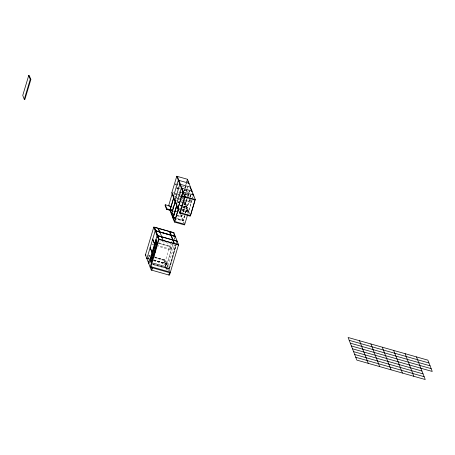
<?xml version="1.0" encoding="UTF-8"?>
<svg xmlns="http://www.w3.org/2000/svg" width="455" height="455" viewBox="0 0 455 455"><rect width="100%" height="100%" fill="white"/><g stroke="black" fill="none" stroke-linecap="round" stroke-linejoin="round"><path stroke-width="0.34" stroke-dasharray="2.27 1.71" d="M148.91 260.533L149.257 259.373M177.359 185.805L178.167 183.109M180.402 197.914L179.679 196.054L179.862 195.457L180.339 196.696M180.197 194.325L181.005 191.635M182.529 195.559L183.132 193.54M183.814 191.31L184.622 188.615M184.827 187.943L185.634 185.248M185.833 184.576L186.442 182.557M186.641 181.881L187.25 179.862M183.854 191.413L184.662 188.717M184.867 188.046L185.674 185.35M185.873 184.679L186.482 182.654M186.681 181.983L187.085 180.635M164.192 262.939L164.892 260.613L154.677 257.712M167.491 270.065L164.755 263.007L171.444 240.706M185.316 195.189L187.739 187.107M185.395 195.394L186.163 192.596M186.408 192.027L187.176 189.229M187.375 188.558L188.182 185.862M166.285 264.207L165.586 266.533L153.329 263.053M166.888 264.378L172.837 244.307M174.282 239.734L175.084 237.061M172.917 244.511L167.104 263.883L154.33 260.163M174.521 239.165L175.124 237.163M181.653 216.387L182.057 215.05M182.859 212.377L185.265 204.352L183.922 203.971M187.443 197.095L185.623 203.157L184.286 202.776M187.642 196.423L189.866 189.013M182.097 215.152L181.517 217.086L177.495 215.943M182.899 212.479L187.483 197.197M187.682 196.526L188.694 193.159M188.899 192.482L189.303 191.134M182.136 215.255L181.733 216.591L176.369 215.067M183.137 211.911L185.344 204.557L184.002 204.176M187.119 198.647L185.703 203.362L184.36 202.981M187.926 195.951L188.734 193.256M188.939 192.584L189.343 191.237M153.278 263.485L169.675 268.143L168.373 264.782L174.305 245L159.955 240.923M184.576 215.63L183.177 220.311L176.472 218.406M185.384 212.957L186.783 208.276L183.433 207.326M189.365 199.671L187.142 207.082L183.12 205.939M190.173 196.981L191.39 192.937M184.616 215.733L183.035 221.011L176.33 219.105M185.418 213.059L189.405 199.773M190.213 197.083L190.821 195.058M176.318 243.8L168.902 268.518L152.812 263.945M184.656 215.835L183.251 220.516L176.551 218.61M185.458 213.162L186.863 208.481L182.842 207.338M189.445 199.876L187.221 207.287L183.2 206.143M190.457 196.509L190.861 195.161M176.352 243.897L168.76 269.218L152.67 264.645M176.557 243.232L177.154 241.23M175.994 245.336L168.981 268.717L152.22 263.957M176.193 244.671L176.796 242.663M169.675 268.143L175.607 248.367L174.305 245M187.943 213.645L192.3 198.886M192.505 198.209L192.909 196.867M191.976 200.433L188.745 211.211L182.711 209.499M192.783 197.743L193.392 195.724M175.948 183.814L178.633 184.576M177.109 184.793L175.101 184.218L175.829 186.106M181.801 186.123L185.157 187.079L185.64 188.336M176.745 187.397L180.095 188.353M178.161 187.983L180.174 188.558M176.563 188L178.576 188.569M183.934 190.093L186.618 190.855L185.885 188.967M176.642 188.199L178.65 188.774M184.013 190.298L186.698 191.06L187.176 192.3M179.606 191.709L181.613 192.277M179.679 191.908L181.693 192.482M178.752 192.112L181.437 192.874M185.458 194.018L188.137 194.78M185.538 194.222L188.216 194.985L188.939 196.844M172.587 192.596L174.595 193.17M175.266 193.358L177.279 193.927M177.95 194.12L180.629 194.882M175.05 193.853L177.058 194.427M177.729 194.615L183.803 196.395M182.54 196.219L183.883 196.6M174.868 194.456L183.627 196.992M179.679 196.054L181.693 196.623M182.364 196.816L183.701 197.197M174.72 196.566L177.399 197.328M182.091 198.659L183.433 199.04M174.76 196.668L177.439 197.43M176.591 197.834L178.599 198.408M179.27 198.596L182.643 199.557M185.321 200.319L191.356 202.031L190.395 199.552M176.409 198.437L182.461 200.155M185.145 200.917L191.18 202.629L189.735 198.909M177.791 198.92L182.483 200.251M180.931 201.821L183.615 202.583M176.278 200.592L180.299 201.736M180.971 201.923L183.655 202.685M184.32 202.879L185.663 203.26M178.332 201.264L180.339 201.838M184.144 203.476L185.486 203.857M177.894 202.259L179.901 202.828M177.933 202.361L179.941 202.93M183.962 204.073L185.304 204.454M177.973 202.464L181.323 203.413M180.442 205.177L182.449 205.751M180.481 205.279L182.489 205.853M183.16 206.041L187.181 207.184M180.521 205.381L182.529 205.95M179.628 205.688L182.313 206.451M182.984 206.638L187.005 207.781M182.802 207.235L186.823 208.379M179.281 208.339L181.96 209.101M182.631 209.294L188.666 211.006M182.671 209.397L188.706 211.109M179.139 209.044L181.153 209.613M181.824 209.806L188.524 211.706M171.751 207.275L173.759 207.844M182.273 210.489L188.307 212.206M178.292 209.448L179.628 209.829M182.313 210.591L188.347 212.309L184.542 202.492M174.771 210.938L176.785 211.507M174.811 211.04L176.824 211.609M173.292 211.256L176.642 212.206M176.295 214.862L181.693 216.489M176.512 218.508L183.217 220.413M159.239 242.845L169.96 245.893L171.313 249.386L157.908 245.581M159.057 243.442L169.783 246.491L171.137 249.983L158.403 246.365M157.845 243.323L175.607 248.367M152.544 244.056L153.887 244.437M151.697 244.46L153.039 244.841M148.876 255.323L150.218 255.704M154.91 257.035L165.637 260.084L170.119 271.663M148.916 255.426L150.258 255.807M154.95 257.138L165.671 260.186M148.506 255.864L150.036 256.301M154.637 257.61L165.455 260.681L169.925 272.226M148.546 255.966L149.905 256.353M147.807 258.195L149.172 258.582M153.938 259.936L164.755 263.007M147.591 258.156L149.212 258.685M153.978 260.038L167.025 263.678M149.007 258.741L147.625 258.258L148.563 260.675M153.341 260.51L168.373 264.782M153.386 260.635L166.325 264.31L165.626 266.636L152.687 262.962M152.18 263.854L168.942 268.615M185.333 186.476L186.067 188.364M186.874 190.457L187.596 192.323M188.398 194.387L189.354 196.867M182.603 195.349L183.484 197.629M184.394 199.99L190.44 215.602M182.643 196.52L183.081 197.658M184.724 201.895L189.519 214.277M182.461 197.117L183.126 198.824M175.277 183.621L175.767 184.884M176.819 187.602L177.541 189.462M180.936 214.527L184.736 224.338M180.504 214.47L183.797 222.973M169.323 272.056L164.852 260.51L164.153 262.836L166.888 269.895M148.324 256.956L149.069 258.878M147.966 257.428L148.961 259.993"/><path stroke-width="0.68" d="M28.733 75.467L22.75 95.413L24.263 99.315L24.866 99.486L30.849 79.54L29.336 75.638L28.733 75.467L30.246 79.369L24.263 99.315M170.176 272.869L150.736 267.347L159.091 239.256L178.531 244.779L169.476 275.195L151.242 270.02L145.435 254.931L153.784 227.108L154.387 227.284L159.096 239.449L158.494 239.279L153.784 227.108M154.273 227.87L154.45 227.273L173.89 232.795L173.713 233.392M146.863 258.611L147.465 258.781L146.868 258.639L155.206 230.787L175.323 236.492L175.147 237.089M155.627 231.368L155.803 230.77L175.243 236.287L175.067 236.89L173.935 233.972M155.707 231.572L155.883 230.969M171.262 206.485L165.228 204.773L165.046 205.37L166.587 209.351L170.608 210.494M158.294 229.013L158.476 228.416L159.824 231.908L159.648 232.511L158.522 229.593M148.739 263.468L157.077 235.622L157.692 235.815M156.15 240.331L150.207 260.146L150.81 260.317L156.753 240.502M157.498 236.202L157.68 235.605L177.114 241.127L176.938 241.724M151.265 257.183L151.845 255.255M154 248.072L154.575 246.155M150.804 259.071L152.783 252.48M155.354 243.908L155.951 241.821M166.587 209.351L166.769 208.754L165.228 204.773M180.225 213.264L179.623 213.094L171.791 192.869L176.773 176.244L187.426 179.264L195.269 199.512L190.264 216.199L180.208 213.344L185.208 196.645L177.376 176.409L177.194 177.006M151.083 262.41L157.026 242.6M158.494 239.279L150.15 267.096L150.753 267.273M171.296 206.587L168.617 205.825L172.189 193.694L178.292 209.448M153.693 257.166L154.086 255.846M155.075 252.548L155.474 251.234M156.457 247.935L156.856 246.616M151.242 270.02L151.942 267.688M173.332 196.85L178.309 180.208L188.973 183.246L188.791 183.843L187.688 180.999M152.544 267.864L151.805 270.088M161.599 237.55L161.781 236.953L163.118 240.399M173.907 197.078L169.942 210.307L174.498 222.08L184.554 224.935L187.54 214.982M178.735 180.988L178.917 180.39M173.77 197.777L170.159 209.806L172.843 210.568M174.839 200.752L175.442 200.922L174.851 200.774L179.827 184.133L180.43 184.303M175.209 201.497L171.598 213.531L174.322 214.396M171.461 214.231L175.431 201.002M176.728 205.421L173.122 217.456L175.13 218.025M172.98 218.155L176.768 205.524M181.778 188.836L181.954 188.239M176.807 205.626L173.201 217.661L175.88 218.423M177.882 208.6L182.87 191.982L193.529 195.019L193.352 195.622L192.59 193.659M177.888 208.623L182.876 192.004L183.479 192.175M174.64 221.38L178.252 209.345M174.498 222.08L178.468 208.851M187.426 179.264L187.289 179.964M179.623 213.094L184.605 196.475L176.773 176.244M191.834 191.691L192.01 191.094L181.346 188.057L176.369 204.699L176.972 204.869M177.018 241.929L177.194 241.332L157.72 235.707M169.573 272.699L168.833 274.922M194.848 200.683L190.44 215.602L180.351 212.644M30.246 79.369L30.849 79.54M179.839 184.156L190.491 187.17M171.791 192.869L172.394 193.039M184.605 196.475L195.269 199.512M172.763 210.364L170.079 209.607L174.68 221.483L184.696 224.235M166.769 208.754L172.803 210.466M171.677 213.736L174.362 214.493M173.162 217.558L175.84 218.32M155.843 230.867L175.283 236.39M156.492 239.825L155.889 239.648L157.293 243.283L157.896 243.453M155.189 244.102L154.586 243.931L152.726 239.125M155.149 244.238L154.546 244.068L152.687 239.256M150.753 247.873L150.15 247.702L152.015 252.508M145.435 254.931L146.038 255.101M151.953 263.263L151.35 263.092L149.945 259.464M349.195 340.312L428.963 362.971M350.293 343.144L430.06 365.803M351.385 345.971L431.152 368.63M352.483 348.797L432.25 371.456L427.871 360.144L348.103 337.485L356.862 360.11L425.237 379.533L416.473 356.908M353.575 351.624L421.95 371.047M354.673 354.456L423.042 373.879M355.764 357.283L424.14 376.706M405.081 353.671L413.84 376.296M393.683 350.435L402.442 373.06M382.285 347.199L391.05 369.824M370.893 343.957L379.652 366.582M359.495 340.721L368.26 363.346M190.309 187.767L191.578 191.037M195.053 200.007L184.997 197.151M177.683 243.652L178.354 245.376M173.093 239.984L171.302 235.349L171.12 235.952L172.661 239.921M174.51 243.635L173.173 240.189L172.997 240.786L174.106 243.658M159.904 232.113L161.701 236.748M157.578 236.407L158.021 237.555M170.312 272.17L150.878 266.647M150.19 247.565L152.055 252.377M150.827 260.294L151.475 261.978M150.781 260.237L151.487 262.052M148.387 261.278L149.086 263.087M169.869 231.652L169.692 232.249L171.046 235.747L171.222 235.15L169.869 231.652M173.85 232.693L154.41 227.17L159.131 239.358L178.57 244.881L173.85 232.693"/></g></svg>
